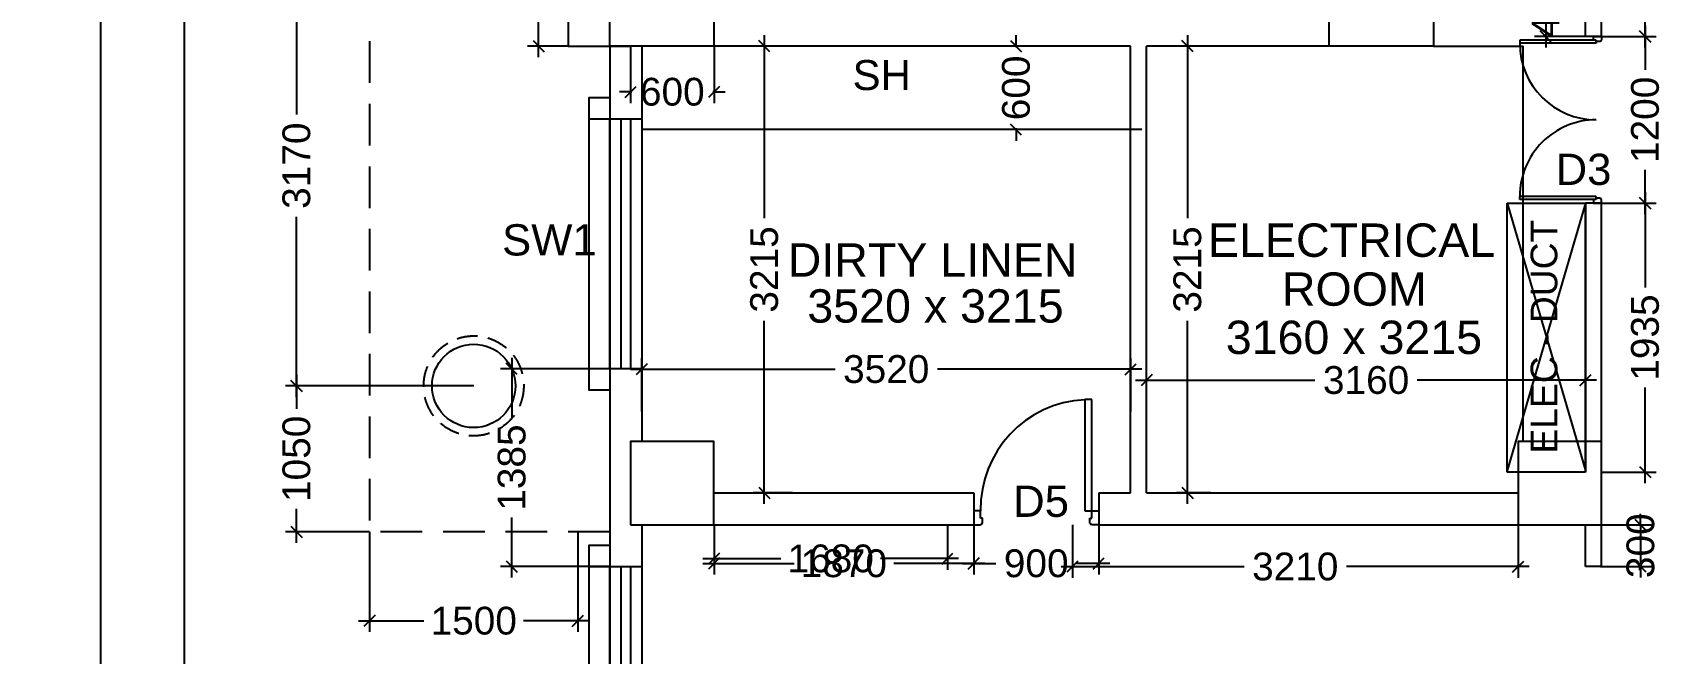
# Model space of a CAD drawing. Extents: x 7897917 to 8423973, y -6487334 to -6173396.
# Drawn here: x 7914618 to 7926359, y -6445334 to -6440866 of the extents above; entities that cross this region are included whole.
import ezdxf
from ezdxf.enums import TextEntityAlignment as Align

# ---------------------------------------------------------------- set-up
doc = ezdxf.new("R2010")
doc.units = 0
doc.header["$LTSCALE"] = 600
doc.header["$MEASUREMENT"] = 0
doc.header["$PDMODE"] = 35
doc.linetypes.add('DASHED', pattern=[0.75, 0.5, -0.25])
doc.linetypes.add('HIDDEN', pattern=[0.375, 0.25, -0.125])
doc.layers.get('0').update_dxf_attribs({"linetype": 'CONTINUOUS'})
doc.layers.get('Defpoints').update_dxf_attribs({"linetype": 'CONTINUOUS'})
for name, color, linetype in [('chajja', 7, 'CONTINUOUS'), ('DIM', 8, 'CONTINUOUS'), ('DOOR', 32, 'CONTINUOUS'), ('Ele Proje.', 7, 'CONTINUOUS'), ('Fixed Glass', 171, 'CONTINUOUS'), ('joinery', 7, 'CONTINUOUS'), ('LA-column', 3, 'CONTINUOUS'), ('LINE', 8, 'CONTINUOUS'), ('Room Dim', 1, 'CONTINUOUS'), ('Shleves', 7, 'CONTINUOUS'), ('Stairscase', 7, 'CONTINUOUS'), ('TEXT', 6, 'CONTINUOUS'), ('Walls', 7, 'CONTINUOUS'), ('WIN', 151, 'CONTINUOUS'), ('Working Dim', 5, 'CONTINUOUS')]:
    doc.layers.add(name, color=color, linetype=linetype)
doc.styles.add('ari', font='arial.ttf')
doc.styles.add('ARIAL', font='arial.ttf')
doc.styles.get("Standard").update_dxf_attribs({"font": 'romans.shx'})
doc.dimstyles.new('int. dim', dxfattribs={"dimtxt": 450, "dimasz": 80, "dimexe": 80, "dimexo": 0, "dimgap": 70, "dimtad": 0, "dimdec": 0, "dimzin": 12, "dimdsep": 46, "dimtxsty": 'ari', "dimblk": 'OBLIQUE', "dimcen": 2, "dimdle": 80, "dimclrd": 256, "dimclre": 256, "dimclrt": 6, "dimadec": 0, "dimazin": 0, "dimtfac": 1, "dimtdec": 0, "dimtix": 1, "dimtmove": 2, "dimatfit": 3, "dimfxl": 1, "dimtolj": 1, "dimtzin": 0, "dimlwd": -1, "dimlwe": -1, "dimarcsym": 0})
doc.dimstyles.new('STANDARD$0', dxfattribs={"dimscale": 0, "dimtxt": 150, "dimasz": 125, "dimexe": 0.75, "dimexo": 1, "dimgap": 25, "dimtad": 1, "dimdec": 0, "dimdsep": 46, "dimtxsty": 'Standard', "dimblk1": 'DOT', "dimblk2": 'DOT', "dimsah": 1, "dimcen": 2.5, "dimclrd": 1, "dimclre": 1, "dimclrt": 3, "dimadec": 0, "dimazin": 0, "dimtfac": 1, "dimtdec": 0, "dimtmove": 0, "dimatfit": 3, "dimldrblk": 'DOT', "dimfxl": 1, "dimtolj": 1, "dimtzin": 0, "dimarcsym": 0})

# ---------------------------------------------------------------- blocks, each defined once
blk = doc.blocks.new('_Oblique')
at = {"color": 0, "linetype": 'ByBlock', "lineweight": -2}
blk.add_line((-0.5, -0.5), (0.5, 0.5), dxfattribs=at)
blk = doc.blocks.new('*D236')
at = {"layer": 'Defpoints', "color": 0, "transparency": 16777216}
for p in [(7918924, -6418434, 0), (7915712, -6454874), (7918774, -6454874, 3)]:
    blk.add_point(p, dxfattribs=at)
at = {"layer": 'DIM', "color": 8, "transparency": 16777216}
for p, q in [((7915712, -6418134), (7915712, -6434961)), ((7918924, -6418434), (7915412, -6418434)), ((7915712, -6455174), (7915712, -6438346)), ((7918774, -6454874), (7915412, -6454874))]:
    blk.add_line(p, q, dxfattribs=at)
at = {"layer": 'DIM', "color": 8, "transparency": 16777216, "xscale": 300, "yscale": 300, "zscale": 300}
for p, rotation in [((7915712, -6418434), 90), ((7915712, -6454874), 270)]:
    blk.add_blockref('_Oblique', p, dxfattribs=dict(at, rotation=rotation))
at = {"layer": 'DIM', "color": 7, "transparency": 16777216, "insert": (7915712, -6436654), "char_height": 750, "attachment_point": 5, "rotation": 90, "style": 'ari'}
blk.add_mtext('\\A1;36.44m', dxfattribs=at)
blk = doc.blocks.new('*D248')
at = {"layer": 'Defpoints', "color": 0, "transparency": 16777216}
for p in [(7918774, -6337015, 5), (7915110, -6454874), (7918924, -6454874, 5)]:
    blk.add_point(p, dxfattribs=at)
at = {"layer": 'DIM', "color": 8, "transparency": 16777216}
for p, q in [((7915110, -6336715), (7915110, -6393996)), ((7918774, -6337015), (7914810, -6337015)), ((7915110, -6455174), (7915110, -6397894)), ((7918924, -6454874), (7914810, -6454874))]:
    blk.add_line(p, q, dxfattribs=at)
at = {"layer": 'DIM', "color": 8, "transparency": 16777216, "xscale": 300, "yscale": 300, "zscale": 300}
for p, rotation in [((7915110, -6337015), 90), ((7915110, -6454874), 270)]:
    blk.add_blockref('_Oblique', p, dxfattribs=dict(at, rotation=rotation))
at = {"layer": 'DIM', "color": 7, "transparency": 16777216, "insert": (7915110, -6395945), "char_height": 750, "attachment_point": 5, "rotation": 90, "style": 'ari'}
blk.add_mtext('\\A1;117.86m', dxfattribs=at)
blk = doc.blocks.new('*D1373')
at = {"layer": 'Defpoints', "color": 0, "transparency": 16777216}
for p in [(7917044, -6444459, 57), (7918544, -6444459, 74), (7917044, -6445100)]:
    blk.add_point(p, dxfattribs=at)
at = {"layer": 'Working Dim', "transparency": 16777216}
for p, q in [((7917044, -6444459), (7917044, -6445180)), ((7918544, -6444459), (7918544, -6445180)), ((7916964, -6445100), (7917435, -6445100)), ((7918624, -6445100), (7918153, -6445100))]:
    blk.add_line(p, q, dxfattribs=at)
at = {"layer": 'Working Dim', "transparency": 16777216, "xscale": 80, "yscale": 80, "zscale": 80, "rotation": 180}
blk.add_blockref('_Oblique', (7917044, -6445100), dxfattribs=at)
at = {"layer": 'Working Dim', "transparency": 16777216, "xscale": 80, "yscale": 80, "zscale": 80}
blk.add_blockref('_Oblique', (7918544, -6445100), dxfattribs=at)
at = {"layer": 'Working Dim', "color": 6, "transparency": 16777216, "insert": (7917794, -6445100), "char_height": 200, "attachment_point": 5, "style": 'ari'}
blk.add_mtext('\\A1;1500', dxfattribs=at)
blk = doc.blocks.new('*D1374')
at = {"layer": 'Defpoints', "color": 0, "transparency": 16777216}
for p in [(7916518, -6443409), (7917794, -6443409, -38), (7917044, -6444459, -4)]:
    blk.add_point(p, dxfattribs=at)
at = {"layer": 'Working Dim', "transparency": 16777216}
for p, q in [((7917794, -6443409), (7916438, -6443409)), ((7916518, -6443329), (7916518, -6443575)), ((7916518, -6444539), (7916518, -6444293)), ((7917044, -6444459), (7916438, -6444459))]:
    blk.add_line(p, q, dxfattribs=at)
at = {"layer": 'Working Dim', "transparency": 16777216, "xscale": 80, "yscale": 80, "zscale": 80}
for p, rotation in [((7916518, -6443409), 90), ((7916518, -6444459), 270)]:
    blk.add_blockref('_Oblique', p, dxfattribs=dict(at, rotation=rotation))
at = {"layer": 'Working Dim', "color": 6, "transparency": 16777216, "insert": (7916518, -6443934), "char_height": 200, "attachment_point": 5, "rotation": 90, "style": 'ari'}
blk.add_mtext('\\A1;1050', dxfattribs=at)
blk = doc.blocks.new('*D1375')
at = {"layer": 'Defpoints', "color": 0, "transparency": 16777216}
for p in [(7916518, -6440239), (7917794, -6440239, -186), (7917794, -6443409, -38)]:
    blk.add_point(p, dxfattribs=at)
at = {"layer": 'Working Dim', "transparency": 16777216}
for p, q in [((7917794, -6440239), (7916438, -6440239)), ((7916518, -6440159), (7916518, -6441456)), ((7916518, -6443489), (7916518, -6442192)), ((7917794, -6443409), (7916438, -6443409))]:
    blk.add_line(p, q, dxfattribs=at)
at = {"layer": 'Working Dim', "transparency": 16777216, "xscale": 80, "yscale": 80, "zscale": 80}
for p, rotation in [((7916518, -6440239), 90), ((7916518, -6443409), 270)]:
    blk.add_blockref('_Oblique', p, dxfattribs=dict(at, rotation=rotation))
at = {"layer": 'Working Dim', "color": 6, "transparency": 16777216, "insert": (7916518, -6441824), "char_height": 200, "attachment_point": 5, "rotation": 90, "style": 'ari'}
blk.add_mtext('\\A1;3170', dxfattribs=at)
blk = doc.blocks.new('*D1839')
at = {"layer": 'Defpoints', "color": 0, "transparency": 16777216}
for p in [(7918068, -6443286), (7918774, -6443286, -15), (7918774, -6444709, -20)]:
    blk.add_point(p, dxfattribs=at)
at = {"layer": 'Working Dim', "transparency": 16777216}
for p, q in [((7918774, -6443286), (7917988, -6443286)), ((7918068, -6443206), (7918068, -6443638)), ((7918068, -6444789), (7918068, -6444357)), ((7918774, -6444709), (7917988, -6444709))]:
    blk.add_line(p, q, dxfattribs=at)
at = {"layer": 'Working Dim', "transparency": 16777216, "xscale": 80, "yscale": 80, "zscale": 80}
for p, rotation in [((7918068, -6443286), 90), ((7918068, -6444709), 270)]:
    blk.add_blockref('_Oblique', p, dxfattribs=dict(at, rotation=rotation))
at = {"layer": 'Working Dim', "color": 6, "transparency": 16777216, "insert": (7918068, -6443997), "char_height": 200, "attachment_point": 5, "rotation": 90, "style": 'ari'}
blk.add_mtext('\\A1;1385', dxfattribs=at)
blk = doc.blocks.new('*D1842')
at = {"layer": 'Defpoints', "color": 0, "transparency": 16777216}
for p in [(7919524, -6444409, 13), (7921204, -6444409, 13), (7919524, -6444652)]:
    blk.add_point(p, dxfattribs=at)
at = {"layer": 'Working Dim', "transparency": 16777216}
for p, q in [((7919524, -6444409), (7919524, -6444732)), ((7921204, -6444409), (7921204, -6444732)), ((7919444, -6444652), (7920005, -6444652)), ((7921284, -6444652), (7920723, -6444652))]:
    blk.add_line(p, q, dxfattribs=at)
at = {"layer": 'Working Dim', "transparency": 16777216, "xscale": 80, "yscale": 80, "zscale": 80, "rotation": 180}
blk.add_blockref('_Oblique', (7919524, -6444652), dxfattribs=at)
at = {"layer": 'Working Dim', "transparency": 16777216, "xscale": 80, "yscale": 80, "zscale": 80}
blk.add_blockref('_Oblique', (7921204, -6444652), dxfattribs=at)
at = {"layer": 'Working Dim', "color": 6, "transparency": 16777216, "insert": (7920364, -6444652), "char_height": 200, "attachment_point": 5, "style": 'ari'}
blk.add_mtext('\\A1;1680', dxfattribs=at)
blk = doc.blocks.new('*D1843')
at = {"layer": 'Defpoints', "color": 0, "transparency": 16777216}
for p in [(7922104, -6444409, 13), (7925314, -6444409, 13), (7925314, -6444710)]:
    blk.add_point(p, dxfattribs=at)
at = {"layer": 'Working Dim', "transparency": 16777216}
for p, q in [((7922104, -6444409), (7922104, -6444790)), ((7925314, -6444409), (7925314, -6444790)), ((7922024, -6444710), (7923341, -6444710)), ((7925394, -6444710), (7924077, -6444710))]:
    blk.add_line(p, q, dxfattribs=at)
at = {"layer": 'Working Dim', "transparency": 16777216, "xscale": 80, "yscale": 80, "zscale": 80, "rotation": 180}
blk.add_blockref('_Oblique', (7922104, -6444710), dxfattribs=at)
at = {"layer": 'Working Dim', "transparency": 16777216, "xscale": 80, "yscale": 80, "zscale": 80}
blk.add_blockref('_Oblique', (7925314, -6444710), dxfattribs=at)
at = {"layer": 'Working Dim', "color": 6, "transparency": 16777216, "insert": (7923709, -6444710), "char_height": 200, "attachment_point": 5, "style": 'ari'}
blk.add_mtext('\\A1;3210', dxfattribs=at)
blk = doc.blocks.new('1000')
at = {"layer": 'DOOR'}
for p, q in [((0, -100), (0, 0)), ((0, 0), (50, 0)), ((50, -100), (0, -100)), ((50, 0), (50, -2)), ((63, -49), (50, -49)), ((50, -49), (50, -100)), ((50, -100), (50, -901)), ((100, -100), (50, -100)), ((63, -13), (61, -13)), ((63, -13), (63, -49)), ((100, -901), (100, -100)), ((837, -13), (837, -49)), ((837, -13), (839, -13)), ((837, -49), (850, -49)), ((850, 0), (850, -2)), ((900, 0), (850, 0)), ((850, -49), (850, -100)), ((850, -100), (900, -100)), ((900, -100), (900, 0)), ((50, -901), (100, -901))]:
    blk.add_line(p, q, dxfattribs=at)
for centre, major_axis, start_param, end_param in [((50, -13), (-7.95, 7.95), 3.926991, 5.497787), ((850, -13), (7.95, 7.95), 0.785398, 2.356194)]:
    blk.add_ellipse(centre, major_axis=major_axis, ratio=1, start_param=start_param, end_param=end_param, dxfattribs=at)
at = {"layer": 'DOOR', "color": 145}
blk.add_ellipse((64, -115), major_axis=(-520, 590), ratio=1, start_param=2.464943, end_param=4.009476, dxfattribs=at)
blk = doc.blocks.new('*D1844')
at = {"layer": 'Defpoints', "color": 0, "transparency": 16777216}
for p in [(7922524, -6443289), (7919004, -6443593, -2), (7922524, -6443593, 5)]:
    blk.add_point(p, dxfattribs=at)
at = {"layer": 'Working Dim', "transparency": 16777216}
for p, q in [((7918924, -6443289), (7920396, -6443289)), ((7919004, -6443593), (7919004, -6443209)), ((7922604, -6443289), (7921132, -6443289)), ((7922524, -6443593), (7922524, -6443209))]:
    blk.add_line(p, q, dxfattribs=at)
at = {"layer": 'Working Dim', "transparency": 16777216, "xscale": 80, "yscale": 80, "zscale": 80, "rotation": 180}
blk.add_blockref('_Oblique', (7919004, -6443289), dxfattribs=at)
at = {"layer": 'Working Dim', "transparency": 16777216, "xscale": 80, "yscale": 80, "zscale": 80}
blk.add_blockref('_Oblique', (7922524, -6443289), dxfattribs=at)
at = {"layer": 'Working Dim', "color": 6, "transparency": 16777216, "insert": (7920764, -6443289), "char_height": 200, "attachment_point": 5, "style": 'ari'}
blk.add_mtext('\\A1;3520', dxfattribs=at)
blk = doc.blocks.new('*D1845')
at = {"layer": 'Defpoints', "color": 0, "transparency": 16777216}
for p in [(7918924, -6440964, -10), (7919524, -6440964, -10), (7918924, -6441293)]:
    blk.add_point(p, dxfattribs=at)
at = {"layer": 'Working Dim', "transparency": 16777216}
for p, q in [((7918924, -6440964), (7918924, -6441373)), ((7919524, -6440964), (7919524, -6441373)), ((7918924, -6441293), (7918844, -6441293)), ((7918924, -6441293), (7918933, -6441293)), ((7919524, -6441293), (7919515, -6441293)), ((7919524, -6441293), (7919604, -6441293))]:
    blk.add_line(p, q, dxfattribs=at)
at = {"layer": 'Working Dim', "transparency": 16777216, "xscale": 80, "yscale": 80, "zscale": 80}
blk.add_blockref('_Oblique', (7918924, -6441293), dxfattribs=at)
at = {"layer": 'Working Dim', "transparency": 16777216, "xscale": 80, "yscale": 80, "zscale": 80, "rotation": 180}
blk.add_blockref('_Oblique', (7919524, -6441293), dxfattribs=at)
at = {"layer": 'Working Dim', "color": 6, "transparency": 16777216, "insert": (7919224, -6441293), "char_height": 200, "attachment_point": 5, "style": 'ari'}
blk.add_mtext('\\A1;600', dxfattribs=at)
blk = doc.blocks.new('*D1846')
at = {"layer": 'Defpoints', "color": 0, "transparency": 16777216}
for p in [(7919886, -6440964), (7920015, -6440964, 5), (7920089, -6444179, 5)]:
    blk.add_point(p, dxfattribs=at)
at = {"layer": 'Working Dim', "transparency": 16777216}
for p, q in [((7919886, -6440884), (7919886, -6442202)), ((7920015, -6440964), (7919806, -6440964)), ((7919886, -6444259), (7919886, -6442941)), ((7920089, -6444179), (7919806, -6444179))]:
    blk.add_line(p, q, dxfattribs=at)
at = {"layer": 'Working Dim', "transparency": 16777216, "xscale": 80, "yscale": 80, "zscale": 80}
for p, rotation in [((7919886, -6440964), 90), ((7919886, -6444179), 270)]:
    blk.add_blockref('_Oblique', p, dxfattribs=dict(at, rotation=rotation))
at = {"layer": 'Working Dim', "color": 6, "transparency": 16777216, "insert": (7919886, -6442571), "char_height": 200, "attachment_point": 5, "rotation": 90, "style": 'ari'}
blk.add_mtext('\\A1;3215', dxfattribs=at)
blk = doc.blocks.new('*D1847')
at = {"layer": 'Defpoints', "color": 0, "transparency": 16777216}
for p in [(7922933, -6440964), (7923102, -6440964, 5), (7923102, -6444179, 5)]:
    blk.add_point(p, dxfattribs=at)
at = {"layer": 'Working Dim', "transparency": 16777216}
for p, q in [((7922933, -6440884), (7922933, -6442202)), ((7923102, -6440964), (7922853, -6440964)), ((7922933, -6444259), (7922933, -6442941)), ((7923102, -6444179), (7922853, -6444179))]:
    blk.add_line(p, q, dxfattribs=at)
at = {"layer": 'Working Dim', "transparency": 16777216, "xscale": 80, "yscale": 80, "zscale": 80}
for p, rotation in [((7922933, -6440964), 90), ((7922933, -6444179), 270)]:
    blk.add_blockref('_Oblique', p, dxfattribs=dict(at, rotation=rotation))
at = {"layer": 'Working Dim', "color": 6, "transparency": 16777216, "insert": (7922933, -6442571), "char_height": 200, "attachment_point": 5, "rotation": 90, "style": 'ari'}
blk.add_mtext('\\A1;3215', dxfattribs=at)
blk = doc.blocks.new('*D1848')
at = {"layer": 'Defpoints', "color": 0, "transparency": 16777216}
for p in [(7925799, -6443368), (7922639, -6443542, 5), (7925799, -6443542, 5)]:
    blk.add_point(p, dxfattribs=at)
at = {"layer": 'Working Dim', "transparency": 16777216}
for p, q in [((7922639, -6443542), (7922639, -6443288)), ((7925799, -6443542), (7925799, -6443288)), ((7922559, -6443368), (7923851, -6443368)), ((7925879, -6443368), (7924587, -6443368))]:
    blk.add_line(p, q, dxfattribs=at)
at = {"layer": 'Working Dim', "transparency": 16777216, "xscale": 80, "yscale": 80, "zscale": 80, "rotation": 180}
blk.add_blockref('_Oblique', (7922639, -6443368), dxfattribs=at)
at = {"layer": 'Working Dim', "transparency": 16777216, "xscale": 80, "yscale": 80, "zscale": 80}
blk.add_blockref('_Oblique', (7925799, -6443368), dxfattribs=at)
at = {"layer": 'Working Dim', "color": 6, "transparency": 16777216, "insert": (7924219, -6443368), "char_height": 200, "attachment_point": 5, "style": 'ari'}
blk.add_mtext('\\A1;3160', dxfattribs=at)
blk = doc.blocks.new('*D1860')
at = {"layer": 'Defpoints', "color": 0, "transparency": 16777216}
for p in [(7919524, -6444409), (7921394, -6444409), (7921394, -6444687)]:
    blk.add_point(p, dxfattribs=at)
at = {"layer": 'Working Dim', "transparency": 16777216}
for p, q in [((7919524, -6444409), (7919524, -6444767)), ((7921394, -6444409), (7921394, -6444767)), ((7919444, -6444687), (7920100, -6444687)), ((7921474, -6444687), (7920818, -6444687))]:
    blk.add_line(p, q, dxfattribs=at)
at = {"layer": 'Working Dim', "transparency": 16777216, "xscale": 80, "yscale": 80, "zscale": 80, "rotation": 180}
blk.add_blockref('_Oblique', (7919524, -6444687), dxfattribs=at)
at = {"layer": 'Working Dim', "transparency": 16777216, "xscale": 80, "yscale": 80, "zscale": 80}
blk.add_blockref('_Oblique', (7921394, -6444687), dxfattribs=at)
at = {"layer": 'Working Dim', "color": 6, "transparency": 16777216, "insert": (7920459, -6444687), "char_height": 200, "attachment_point": 5, "style": 'ari'}
blk.add_mtext('\\A1;1870', dxfattribs=at)
blk = doc.blocks.new('*D1861')
at = {"layer": 'Defpoints', "color": 0, "transparency": 16777216}
for p in [(7921394, -6444409), (7922294, -6444409), (7922294, -6444687)]:
    blk.add_point(p, dxfattribs=at)
at = {"layer": 'Working Dim', "transparency": 16777216}
for p, q in [((7921394, -6444409), (7921394, -6444767)), ((7922294, -6444409), (7922294, -6444767)), ((7921314, -6444687), (7921553, -6444687)), ((7922374, -6444687), (7922134, -6444687))]:
    blk.add_line(p, q, dxfattribs=at)
at = {"layer": 'Working Dim', "transparency": 16777216, "xscale": 80, "yscale": 80, "zscale": 80, "rotation": 180}
blk.add_blockref('_Oblique', (7921394, -6444687), dxfattribs=at)
at = {"layer": 'Working Dim', "transparency": 16777216, "xscale": 80, "yscale": 80, "zscale": 80}
blk.add_blockref('_Oblique', (7922294, -6444687), dxfattribs=at)
at = {"layer": 'Working Dim', "color": 6, "transparency": 16777216, "insert": (7921844, -6444687), "char_height": 200, "attachment_point": 5, "style": 'ari'}
blk.add_mtext('\\A1;900', dxfattribs=at)
blk = doc.blocks.new('*D1871')
at = {"layer": 'Defpoints', "color": 0, "transparency": 16777216}
for p in [(7925914, -6438784), (7925914, -6440894), (7926228, -6440894)]:
    blk.add_point(p, dxfattribs=at)
at = {"layer": 'Working Dim', "transparency": 16777216}
for p, q in [((7926228, -6438704), (7926228, -6439469)), ((7925914, -6438784), (7926308, -6438784)), ((7926228, -6440974), (7926228, -6440209)), ((7925914, -6440894), (7926308, -6440894))]:
    blk.add_line(p, q, dxfattribs=at)
at = {"layer": 'Working Dim', "transparency": 16777216, "xscale": 80, "yscale": 80, "zscale": 80}
for p, rotation in [((7926228, -6438784), 90), ((7926228, -6440894), 270)]:
    blk.add_blockref('_Oblique', p, dxfattribs=dict(at, rotation=rotation))
at = {"layer": 'Working Dim', "color": 6, "transparency": 16777216, "insert": (7926228, -6439839), "char_height": 200, "attachment_point": 5, "rotation": 90, "style": 'ari'}
blk.add_mtext('\\A1;2110', dxfattribs=at)
blk = doc.blocks.new('*D1872')
at = {"layer": 'Defpoints', "color": 0, "transparency": 16777216}
for p in [(7925914, -6440894), (7925914, -6442094), (7926228, -6442094)]:
    blk.add_point(p, dxfattribs=at)
at = {"layer": 'Working Dim', "transparency": 16777216}
for p, q in [((7926228, -6440814), (7926228, -6441135)), ((7925914, -6440894), (7926308, -6440894)), ((7926228, -6442174), (7926228, -6441853)), ((7925914, -6442094), (7926308, -6442094))]:
    blk.add_line(p, q, dxfattribs=at)
at = {"layer": 'Working Dim', "transparency": 16777216, "xscale": 80, "yscale": 80, "zscale": 80}
for p, rotation in [((7926228, -6440894), 90), ((7926228, -6442094), 270)]:
    blk.add_blockref('_Oblique', p, dxfattribs=dict(at, rotation=rotation))
at = {"layer": 'Working Dim', "color": 6, "transparency": 16777216, "insert": (7926228, -6441494), "char_height": 200, "attachment_point": 5, "rotation": 90, "style": 'ari'}
blk.add_mtext('\\A1;1200', dxfattribs=at)
blk = doc.blocks.new('*D1873')
at = {"layer": 'Defpoints', "color": 0, "transparency": 16777216}
for p in [(7925914, -6442094), (7925914, -6444029, 2), (7926228, -6444029)]:
    blk.add_point(p, dxfattribs=at)
at = {"layer": 'Working Dim', "transparency": 16777216}
for p, q in [((7925914, -6442094), (7926308, -6442094)), ((7926228, -6442014), (7926228, -6442701)), ((7926228, -6444109), (7926228, -6443421)), ((7925914, -6444029), (7926308, -6444029))]:
    blk.add_line(p, q, dxfattribs=at)
at = {"layer": 'Working Dim', "transparency": 16777216, "xscale": 80, "yscale": 80, "zscale": 80}
for p, rotation in [((7926228, -6442094), 90), ((7926228, -6444029), 270)]:
    blk.add_blockref('_Oblique', p, dxfattribs=dict(at, rotation=rotation))
at = {"layer": 'Working Dim', "color": 6, "transparency": 16777216, "insert": (7926228, -6443061), "char_height": 200, "attachment_point": 5, "rotation": 90, "style": 'ari'}
blk.add_mtext('\\A1;1935', dxfattribs=at)
blk = doc.blocks.new('*D1874')
at = {"layer": 'Defpoints', "color": 0, "transparency": 16777216}
for p in [(7925914, -6444409), (7925907, -6444709), (7926195, -6444709)]:
    blk.add_point(p, dxfattribs=at)
at = {"layer": 'Working Dim', "transparency": 16777216}
for p, q in [((7926195, -6444409), (7926195, -6444329)), ((7925914, -6444409), (7926275, -6444409)), ((7926195, -6444409), (7926195, -6444709)), ((7925907, -6444709), (7926275, -6444709)), ((7926195, -6444709), (7926195, -6444789))]:
    blk.add_line(p, q, dxfattribs=at)
at = {"layer": 'Working Dim', "transparency": 16777216, "xscale": 80, "yscale": 80, "zscale": 80}
for p, rotation in [((7926195, -6444409), 270), ((7926195, -6444709), 90)]:
    blk.add_blockref('_Oblique', p, dxfattribs=dict(at, rotation=rotation))
at = {"layer": 'Working Dim', "color": 6, "transparency": 16777216, "insert": (7926195, -6444559), "char_height": 200, "attachment_point": 5, "rotation": 90, "style": 'ari'}
blk.add_mtext('\\A1;300', dxfattribs=at)
blk = doc.blocks.new('*D1878')
at = {"layer": 'Defpoints', "color": 0, "transparency": 16777216}
for p in [(7918474, -6438424, -18), (7918261, -6440964), (7918474, -6440964, -10)]:
    blk.add_point(p, dxfattribs=at)
at = {"layer": 'Working Dim', "transparency": 16777216}
for p, q in [((7918261, -6438344), (7918261, -6439324)), ((7918474, -6438424), (7918181, -6438424)), ((7918261, -6441044), (7918261, -6440064)), ((7918474, -6440964), (7918181, -6440964))]:
    blk.add_line(p, q, dxfattribs=at)
at = {"layer": 'Working Dim', "transparency": 16777216, "xscale": 80, "yscale": 80, "zscale": 80}
for p, rotation in [((7918261, -6438424), 90), ((7918261, -6440964), 270)]:
    blk.add_blockref('_Oblique', p, dxfattribs=dict(at, rotation=rotation))
at = {"layer": 'Working Dim', "color": 6, "transparency": 16777216, "insert": (7918261, -6439694), "char_height": 200, "attachment_point": 5, "rotation": 90, "style": 'ari'}
blk.add_mtext('\\A1;2540', dxfattribs=at)
blk = doc.blocks.new('Z$W@#1275')
at = {"layer": 'DOOR'}
for p, q in [((73, 1500), (0, 1500)), ((0, 1500), (0, 1467)), ((73, 1467), (73, 1500)), ((0, 1467), (2, 1467)), ((11, 1456), (11, 1458)), ((11, 1456), (47, 1456)), ((47, 1467), (736, 1467)), ((47, 1467), (47, 1439)), ((47, 1456), (47, 1467)), ((47, 1467), (73, 1467)), ((47, 1439), (736, 1439)), ((736, 1467), (736, 1439)), ((0, 33), (2, 33)), ((0, 0), (0, 33)), ((73, 0), (0, 0)), ((11, 44), (11, 42)), ((11, 44), (47, 44)), ((47, 61), (736, 61)), ((47, 33), (47, 61)), ((47, 44), (47, 33)), ((47, 33), (736, 33)), ((47, 33), (73, 33)), ((73, 33), (73, 0)), ((736, 33), (736, 61))]:
    blk.add_line(p, q, dxfattribs=at)
for centre, start, end in [((11, 1467), 180, 270), ((11, 33), 90, 180)]:
    blk.add_arc(centre, 9.13, start, end, dxfattribs=at)
at = {"layer": 'DOOR', "color": 145}
for centre, start, end in [((47, 1439), 270, 0), ((47, 61), 0, 90)]:
    blk.add_arc(centre, 689, start, end, dxfattribs=at)
blk = doc.blocks.new('*D1879')
at = {"layer": 'Defpoints', "color": 0, "transparency": 16777216}
for p in [(7925799, -6440444), (7925512, -6440894), (7925799, -6440894)]:
    blk.add_point(p, dxfattribs=at)
at = {"layer": 'Working Dim', "transparency": 16777216}
for p, q in [((7925799, -6440444), (7925432, -6440444)), ((7925512, -6440444), (7925512, -6440364)), ((7925512, -6440444), (7925512, -6440894)), ((7925799, -6440894), (7925432, -6440894)), ((7925512, -6440894), (7925512, -6440974))]:
    blk.add_line(p, q, dxfattribs=at)
at = {"layer": 'Working Dim', "transparency": 16777216, "xscale": 80, "yscale": 80, "zscale": 80}
for p, rotation in [((7925512, -6440444), 270), ((7925512, -6440894), 90)]:
    blk.add_blockref('_Oblique', p, dxfattribs=dict(at, rotation=rotation))
at = {"layer": 'Working Dim', "color": 6, "transparency": 16777216, "insert": (7925512, -6440669), "char_height": 200, "attachment_point": 5, "rotation": 90, "style": 'ari'}
blk.add_mtext('\\A1;450', dxfattribs=at)
blk = doc.blocks.new('*D1880')
at = {"layer": 'Defpoints', "color": 0, "transparency": 16777216}
for p in [(7921732, -6440964), (7921699, -6441564), (7921732, -6441564)]:
    blk.add_point(p, dxfattribs=at)
at = {"layer": 'Working Dim', "transparency": 16777216}
for p, q in [((7921699, -6440964), (7921699, -6440884)), ((7921732, -6440964), (7921619, -6440964)), ((7921699, -6440964), (7921699, -6440973)), ((7921732, -6441564), (7921619, -6441564)), ((7921699, -6441564), (7921699, -6441555)), ((7921699, -6441564), (7921699, -6441644))]:
    blk.add_line(p, q, dxfattribs=at)
at = {"layer": 'Working Dim', "transparency": 16777216, "xscale": 80, "yscale": 80, "zscale": 80}
for p, rotation in [((7921699, -6440964), 270), ((7921699, -6441564), 90)]:
    blk.add_blockref('_Oblique', p, dxfattribs=dict(at, rotation=rotation))
at = {"layer": 'Working Dim', "color": 6, "transparency": 16777216, "insert": (7921699, -6441264), "char_height": 200, "attachment_point": 5, "rotation": 90, "style": 'ari'}
blk.add_mtext('\\A1;600', dxfattribs=at)
blk = doc.blocks.new('A$C02430674')
at = {"layer": 'Shleves', "color": 10, "style": 'ARIAL'}
blk.add_text('SH', height=720, dxfattribs=at).set_placement((-753, 322, -97))

msp = doc.modelspace()

# ---------------------------------------------------------------- linework, layer by layer
at = {"layer": 'chajja', "color": 8, "linetype": 'DASHED'}
for p, q in [((7917043.978, -6429678.754, -802.057), (7917043.978, -6444458.874, -18.158)), ((7918773.997, -6444458.874, -0.47), (7917043.978, -6444458.874, -0.47))]:
    msp.add_line(p, q, dxfattribs=at)
at = {"layer": 'chajja', "color": 8}
for p, q in [((7918623.907, -6441486.347), (7918623.907, -6443286.347)), ((7918774.087, -6441746.355, 2.39), (7918774.087, -6443246.355, 2.39)), ((7918623.817, -6444708.87), (7918623.817, -6446508.87))]:
    msp.add_line(p, q, dxfattribs=at)
at = {"layer": 'Ele Proje.', "color": 1}
for p, q in [((7918474.009, -6438423.643, 9.681), (7918474.022, -6440963.806, 9.681)), ((7918474.096, -6440963.806, 17.794), (7918923.997, -6440963.806, 17.794))]:
    msp.add_line(p, q, dxfattribs=at)
at = {"layer": 'Ele Proje.'}
for points in [[(7918773.907, -6441336.347), (7918623.907, -6441336.347), (7918623.907, -6441486.347), (7918773.907, -6441486.347)], [(7918773.907, -6443286.347), (7918623.907, -6443286.347), (7918623.907, -6443436.347), (7918773.907, -6443436.347)]]:
    msp.add_lwpolyline(points, dxfattribs=at)
at = {"layer": 'Ele Proje.', "elevation": -4.992}
msp.add_lwpolyline([(7918773.907, -6444558.632), (7918623.907, -6444558.632), (7918623.907, -6444708.632), (7918773.907, -6444708.632)], dxfattribs=at)
at = {"layer": 'Fixed Glass'}
for points in [[(7918773.818, -6446508.87), (7918773.818, -6444708.87), (7919003.818, -6444708.87), (7919003.818, -6446508.87)], [(7918855.159, -6446508.87), (7918855.159, -6444708.87), (7918922.477, -6444708.87), (7918922.477, -6446508.87)]]:
    msp.add_lwpolyline(points, close=True, dxfattribs=at)
at = {"layer": 'LA-column', "color": 2, "flags": 128}
for points in [[(7919523.907, -6440963.752), (7918773.907, -6440963.752), (7918773.907, -6440213.752), (7919523.907, -6440213.752)], [(7924703.907, -6440963.752), (7923953.907, -6440963.752), (7923953.907, -6440213.752), (7924703.907, -6440213.752)], [(7918923.907, -6444408.847), (7919523.907, -6444408.847), (7919523.907, -6443808.847), (7918923.907, -6443808.847)]]:
    msp.add_lwpolyline(points, close=True, dxfattribs=at)
at = {"layer": 'LA-column', "color": 2, "elevation": 7.743, "flags": 128}
msp.add_lwpolyline([(7925314.042, -6444408.752), (7925914.042, -6444408.752), (7925914.042, -6443808.752), (7925314.042, -6443808.752)], close=True, dxfattribs=at)
at = {"layer": 'LINE', "color": 6}
for p, q in [((7924703.907, -6440963.825), (7925348.957, -6440963.825)), ((7925348.957, -6443808.752), (7925348.957, -6440963.825)), ((7922603.888, -6441563.808), (7919003.817, -6441563.849))]:
    msp.add_line(p, q, dxfattribs=at)
at = {"layer": 'Stairscase', "color": 8, "linetype": 'DASHED', "ltscale": 100, "elevation": 2.39}
msp.add_lwpolyline([(7925234.049, -6444028.811), (7925234.049, -6442093.811), (7925799.046, -6442093.811), (7925799.046, -6444028.811)], close=True, dxfattribs=at)
for points in [[(7925799.046, -6442093.811), (7925234.049, -6444018.811)], [(7925234.049, -6442093.811), (7925799.046, -6444018.811)]]:
    msp.add_lwpolyline(points, dxfattribs=at)
at = {"layer": 'Walls', "linetype": 'Continuous'}
for p, q in [((7925799.047, -6440893.811, 2.39), (7925799.054, -6440443.631, 2.39)), ((7925914.129, -6440893.687, 2.39), (7925914.131, -6440443.63, 2.39)), ((7925914.047, -6440893.811, 2.39), (7925799.047, -6440893.811, 2.39)), ((7922523.907, -6440963.726, 2.39), (7919523.907, -6440963.76, 2.39)), ((7922523.907, -6444178.933, 2.39), (7922523.907, -6440963.726, 2.39)), ((7923954.086, -6440963.71, 2.39), (7922638.907, -6440963.725, 2.39)), ((7922638.907, -6444178.933, 2.39), (7922638.907, -6440963.725, 2.39)), ((7922523.914, -6441563.726, 2.39), (7919154.087, -6441563.765, 2.39)), ((7925799.045, -6444028.811, 2.39), (7925799.046, -6442093.811, 2.39)), ((7925914.046, -6442093.811, 2.39), (7925799.046, -6442093.811, 2.39)), ((7925914.044, -6444028.811, 2.39), (7925914.044, -6442093.811, 2.39)), ((7919523.997, -6444178.851, 2.39), (7921393.899, -6444178.851, 2.39)), ((7922293.899, -6444178.851, 2.39), (7922523.907, -6444178.851, 2.39)), ((7922293.899, -6444178.858, 2.39), (7922293.899, -6444408.858, 2.39)), ((7922638.907, -6444178.851, 2.39), (7925314.044, -6444178.851, 2.39)), ((7919523.997, -6444408.851, 2.39), (7921393.899, -6444408.851, 2.39)), ((7922293.899, -6444408.851, 2.39), (7925314.044, -6444408.851, 2.39)), ((7925799.043, -6444708.82, 2.39), (7925799.043, -6444408.82, 2.39)), ((7925914.043, -6444708.82, 2.39), (7925914.043, -6444408.82, 2.39)), ((7925914.043, -6444708.82, 2.39), (7925799.043, -6444708.82, 2.39))]:
    msp.add_line(p, q, dxfattribs=at)
at = {"layer": 'Walls'}
msp.add_line((7918773.817, -6440963.843), (7918773.817, -6454873.885), dxfattribs=at)
for points in [[(7919003.817, -6440963.843), (7919003.817, -6443808.852)], [(7919003.817, -6444408.852), (7919003.817, -6446808.89)]]:
    msp.add_lwpolyline(points, dxfattribs=at)
at = {"layer": 'Walls', "linetype": 'Continuous', "elevation": 2.39}
msp.add_lwpolyline([(7921393.899, -6444178.933), (7921393.899, -6444408.933)], dxfattribs=at)
at = {"layer": 'WIN', "linetype": 'Continuous'}
for points in [[(7918773.817, -6443286.347), (7918773.817, -6441486.347), (7919003.817, -6441486.347), (7919003.817, -6443286.347)], [(7918855.158, -6443286.347), (7918855.158, -6441486.347), (7918922.476, -6441486.347), (7918922.476, -6443286.347)]]:
    msp.add_lwpolyline(points, close=True, dxfattribs=at)
at = {"layer": 'Working Dim', "color": 8, "linetype": 'HIDDEN'}
msp.add_circle((7917793.978, -6443408.874, -109.117), 360, dxfattribs=at)
at = {"layer": 'Working Dim', "color": 3, "linetype": 'Continuous'}
msp.add_circle((7917793.978, -6443408.874, -109.117), 300, dxfattribs=at)

# ---------------------------------------------------------------- block references
at = {"layer": 'DOOR', "xscale": 0.8000117540359497, "yscale": 0.8000117540359497, "zscale": 0.8000117540359497, "rotation": 180}
msp.add_blockref('Z$W@#1275', (7925914.053, -6440893.811, 2.39), dxfattribs=at)
at = {"layer": 'DOOR', "linetype": 'Continuous', "rotation": 180.0000128066047}
msp.add_blockref('1000', (7922293.893, -6444408.858, 2.39), dxfattribs=at)
at = {"layer": 'Shleves', "color": 10, "xscale": 0.3000000044703484, "yscale": 0.3000000044703484, "zscale": 0.3000000044703484}
msp.add_blockref('A$C02430674', (7920747.89, -6441376.364, 2.39), dxfattribs=at)

# ---------------------------------------------------------------- texts
at = {"layer": 'joinery', "style": 'ari'}
for s, p in [('D3', (7925784.448, -6441962.613, 2.39)), ('SW1', (7918338.781, -6442470.403)), ('D5', (7921878.892, -6444351.585, 2.39))]:
    msp.add_text(s, height=225, dxfattribs=at).set_placement(p, align=Align.CENTER)
at = {"layer": 'Room Dim'}
for s, style, p in [('3520 x 3215', 'ari', (7921118.682, -6442953.459, 2.39)), ('3160 x 3215', 'ARIAL', (7924131.502, -6443179.31, 2.39))]:
    msp.add_text(s, height=240, dxfattribs=dict(at, style=style)).set_placement(p, align=Align.CENTER)
at = {"layer": 'Stairscase', "color": 8, "linetype": 'DASHED', "ltscale": 10, "style": 'ARIAL'}
msp.add_text('ELEC - DUCT', height=192, rotation=90, dxfattribs=at).set_placement((7925595.749, -6443054.56, 2.39), align=Align.CENTER)
at = {"layer": 'TEXT', "color": 7}
for s, style, p in [('ELECTRICAL', 'ARIAL', (7924114.63, -6442480.04, 2.39)), ('DIRTY LINEN', 'ari', (7921097.727, -6442622.85, 2.39)), ('ROOM', 'ARIAL', (7924134.121, -6442832.04, 2.39))]:
    msp.add_text(s, height=240, dxfattribs=dict(at, style=style)).set_placement(p, align=Align.CENTER)

# ---------------------------------------------------------------- dimensions: what is measured, and where the dimension line sits
at = {"layer": 'DIM'}
for base, p1, p2, picture, middle in [((7915110.265, -6454873.885), (7918773.907, -6337015.366, 5.131), (7918923.82, -6454873.885, 5.131), '*D248', (7915110.265, -6395944.625)), ((7915712.298, -6454873.916, -2.749), (7918923.907, -6418433.825, -2.39), (7918774.175, -6454873.916), '*D236', (7915712.298, -6436653.87, -2.749))]:
    dim = msp.add_linear_dim(base=base, p1=p1, p2=p2, angle=90, dimstyle='STANDARD$0', override={"dimscale": 1, "dimtxt": 750, "dimasz": 300, "dimexe": 300, "dimexo": 0, "dimgap": 1, "dimtad": 0, "dimdec": 2, "dimlfac": 0.001, "dimzin": 0, "dimpost": 'm', "dimtxsty": 'ari', "dimblk1": 'Oblique', "dimblk2": 'Oblique', "dimcen": 0, "dimdle": 300, "dimclrd": 8, "dimclre": 8, "dimclrt": 7, "dimadec": 2, "dimtdec": 2, "dimtmove": 2, "dimfxl": 0.75, "dimfrac": 1, "dimlwd": 65535, "dimlwe": 65535}, dxfattribs=at)
    dim.commit()
    dim.dimension.update_dxf_attribs({"geometry": picture, "text_midpoint": middle})
at = {"layer": 'Working Dim'}
for base, p1, p2, angle, override, picture, middle in [((7918261.024, -6440963.806, 28.15), (7918474.009, -6438423.643, 9.681), (7918474.096, -6440963.806, 17.794), 270, {"dimtxt": 200, "dimarcsym": 1}, '*D1878', (7918261.024, -6439693.724, 28.15)), ((7926228.21, -6440893.687, 2.39), (7925914.136, -6438783.839, 2.39), (7925914.129, -6440893.687, 2.39), 90, {"dimtxt": 200, "dimarcsym": 1}, '*D1871', (7926228.21, -6439838.763, 2.39)), ((7916517.866, -6440238.814, -70.637), (7917793.978, -6443408.874, -109.117), (7917793.978, -6440238.814, -256.291), 90, {"dimtxt": 200, "dimarcsym": 1}, '*D1375', (7916517.866, -6441823.844, -70.637)), ((7925511.779, -6440893.811, 2.39), (7925799.054, -6440443.631, 2.39), (7925799.047, -6440893.811, 2.39), 90, {"dimtxt": 200, "dimarcsym": 1}, '*D1879', (7925511.779, -6440668.721, 2.39)), ((7926228.21, -6442093.811, 2.39), (7925914.129, -6440893.687, 2.39), (7925914.046, -6442093.811, 2.39), 90, {"dimtxt": 200, "dimarcsym": 1}, '*D1872', (7926228.21, -6441493.749, 2.39)), ((7919885.75, -6440963.755, 2.39), (7920088.85, -6444178.851, 7.521), (7920015.031, -6440963.755, 7.521), 90, {"dimtxt": 200}, '*D1846', (7919885.75, -6442571.303, 2.39)), ((7921698.537, -6441563.735, 2.39), (7921731.98, -6440963.735, 2.39), (7921731.987, -6441563.735, 2.39), 90, {"dimtxt": 200, "dimarcsym": 1}, '*D1880', (7921698.537, -6441263.735, 2.39)), ((7922932.551, -6440963.72, 2.39), (7923102.452, -6444178.851, 7.521), (7923102.415, -6440963.72, 7.521), 90, {"dimtxt": 200}, '*D1847', (7922932.551, -6442571.285, 2.39)), ((7926228.21, -6444028.806, 2.39), (7925914.046, -6442093.811, 2.39), (7925914.134, -6444028.806, 4.779), 90, {"dimtxt": 200, "dimarcsym": 1}, '*D1873', (7926228.21, -6443061.308, 2.39)), ((7916517.866, -6443408.874, -70.637), (7917043.978, -6444458.874, -74.737), (7917793.978, -6443408.874, -109.117), 90, {"dimtxt": 200, "dimarcsym": 1}, '*D1374', (7916517.866, -6443933.874, -70.637)), ((7926195.352, -6444708.82, 2.39), (7925914.043, -6444408.82, 2.39), (7925906.543, -6444708.82, 2.39), 90, {"dimtxt": 200, "dimarcsym": 1}, '*D1874', (7926195.352, -6444558.82, 2.39))]:
    dim = msp.add_linear_dim(base=base, p1=p1, p2=p2, angle=angle, dimstyle='int. dim', override=override, dxfattribs=at)
    dim.commit()
    dim.dimension.update_dxf_attribs({"geometry": picture, "text_midpoint": middle})
for base, p1, p2, override, picture, middle in [((7918923.997, -6441293.081, 17.794), (7919523.907, -6440963.76, 7.521), (7918923.997, -6440963.81, 7.521), {"dimtxt": 200}, '*D1845', (7919223.952, -6441293.081, 17.794)), ((7922523.907, -6443289.192, 2.39), (7919003.817, -6443593.496), (7922523.907, -6443593.496, 7.521), {"dimtxt": 200}, '*D1844', (7920763.862, -6443289.192, 2.39)), ((7925799.046, -6443368.346, 2.39), (7922638.907, -6443541.654, 7.521), (7925799.046, -6443541.654, 7.268), {"dimtxt": 200}, '*D1848', (7924218.976, -6443368.346, 2.39)), ((7917043.978, -6445100.17, -74.737), (7918543.978, -6444458.874, -0.47), (7917043.978, -6444458.874, -18.158), {"dimtxt": 200, "dimarcsym": 1}, '*D1373', (7917793.978, -6445100.17, -74.737)), ((7919523.907, -6444651.902), (7921203.622, -6444408.743, 13.302), (7919523.907, -6444408.743, 13.302), {"dimtxt": 200}, '*D1842', (7920363.764, -6444651.902)), ((7921393.899, -6444686.994, 2.39), (7919523.997, -6444408.851, 2.39), (7921393.899, -6444408.933, 2.39), {"dimtxt": 200, "dimarcsym": 1}, '*D1860', (7920458.948, -6444686.994, 2.39)), ((7922293.899, -6444686.994, 2.39), (7921393.899, -6444408.933, 2.39), (7922293.899, -6444408.858, 2.39), {"dimtxt": 200, "dimarcsym": 1}, '*D1861', (7921843.899, -6444686.994, 2.39)), ((7925314.042, -6444709.694), (7922103.622, -6444408.743, 13.302), (7925314.042, -6444408.743, 13.302), {"dimtxt": 200}, '*D1843', (7923708.832, -6444709.694))]:
    dim = msp.add_linear_dim(base=base, p1=p1, p2=p2, dimstyle='int. dim', override=override, dxfattribs=at)
    dim.commit()
    dim.dimension.update_dxf_attribs({"geometry": picture, "text_midpoint": middle})
dim = msp.add_linear_dim(base=(7918068.348, -6443286.347, 15.404), p1=(7918773.907, -6444708.632, -4.992), p2=(7918774.087, -6443286.347), angle=90, text='1385', dimstyle='int. dim', override={"dimtxt": 200}, dxfattribs=at)
dim.commit()
dim.dimension.update_dxf_attribs({"geometry": '*D1839', "text_midpoint": (7918068.348, -6443997.49, 15.404)})

doc.saveas('drawing.dxf')
